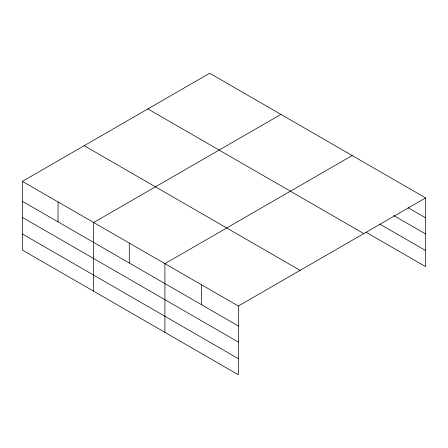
<?xml version="1.0" encoding="UTF-8"?>
<svg xmlns="http://www.w3.org/2000/svg" width="448" height="448" viewBox="0 0 448 448"><rect width="100%" height="100%" fill="white"/><g stroke="black" fill="none" stroke-linecap="round" stroke-linejoin="round"><path stroke-width="0.67" d="M22.4 181.367L238.336 306.034L238.336 374.752L22.4 250.079L22.4 181.367L209.664 73.248L425.6 197.921L425.6 266.633L366.022 232.238M280.924 114.391L93.66 222.505L93.66 291.222M352.184 155.534L164.92 263.648L164.92 332.36M238.336 306.034L425.6 197.921M408.15 207.782L425.6 217.857M393.702 215.538L425.6 233.951M379.865 224.134L425.6 250.538M147.868 108.931L363.804 233.598M84.196 145.69L300.132 270.357M22.4 201.303L238.336 325.976M22.4 217.398L238.336 342.07M22.4 233.985L238.336 358.652M201.628 284.844L201.628 304.78M129.287 243.079L129.287 263.015M58.027 201.936L58.027 221.872"/></g></svg>
